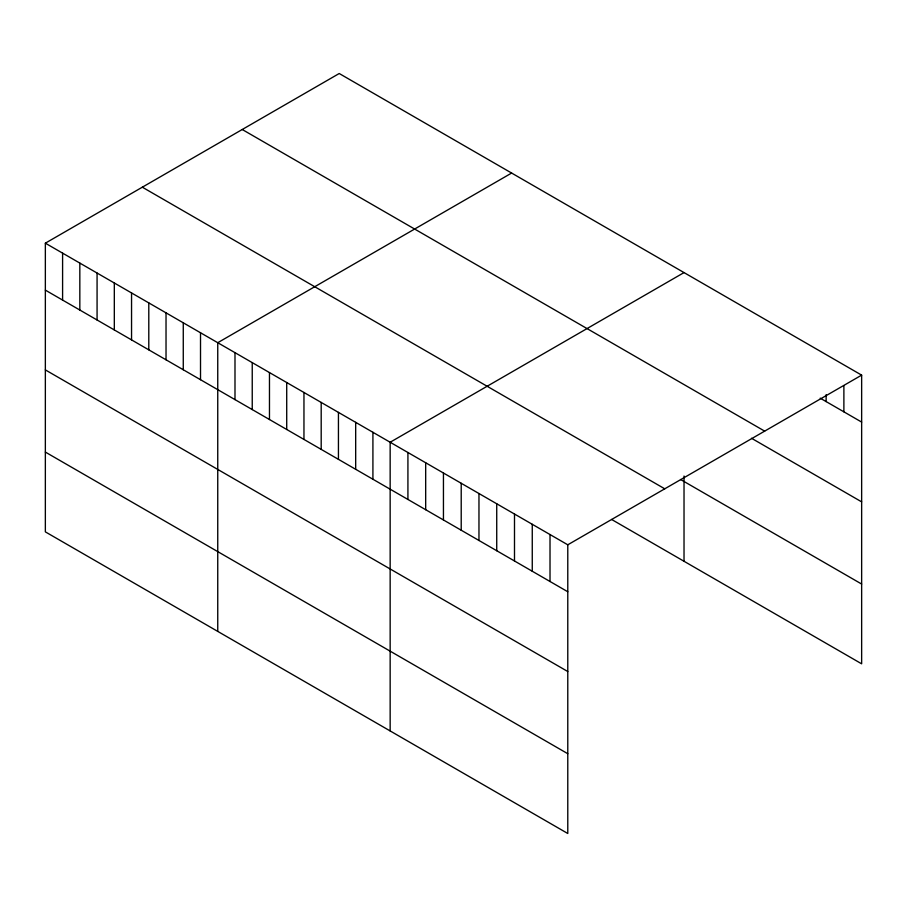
<?xml version="1.0" encoding="UTF-8"?>
<svg xmlns="http://www.w3.org/2000/svg" width="907" height="907" viewBox="0 0 907 907"><rect width="100%" height="100%" fill="white"/><g stroke="black" fill="none" stroke-linecap="round" stroke-linejoin="round"><path stroke-width="1.36" d="M45.35 243.178L567.782 544.801L567.782 833.488L45.35 531.865L45.35 243.178L339.218 73.512L861.65 375.135L861.65 663.822L611.613 519.462M511.616 173.056L217.748 342.71L217.748 631.397M684.025 272.588L390.157 442.253L390.157 730.929M567.782 544.801L861.65 375.135M820.2 398.162L861.65 422.084M242.237 129.508L764.669 431.131M751.518 438.274L861.65 501.854M680.579 479.508L861.65 584.051M142.331 187.193L664.763 488.816M45.35 290.127L567.782 591.749M45.35 369.897L567.782 671.52M45.35 452.083L567.782 753.717M843.884 385.6L843.884 411.835M826.13 394.67L826.13 401.574M684.025 476.016L684.025 561.274M550.016 534.54L550.016 581.489M532.262 524.291L532.262 571.24M514.496 514.031L514.496 560.98M496.73 503.782L496.73 550.73M478.964 493.521L478.964 540.47M461.21 483.272L461.21 530.221M443.444 473.012L443.444 519.96M425.678 462.763L425.678 509.711M407.923 452.502L407.923 499.451M372.913 432.299L372.913 479.247M355.68 422.345L355.68 469.293M338.436 412.39L338.436 459.339M321.191 402.436L321.191 449.384M303.958 392.482L303.958 439.43M286.714 382.527L286.714 429.476M269.47 372.573L269.47 419.522M252.237 362.619L252.237 409.567M234.992 352.664L234.992 399.613M200.515 332.756L200.515 379.704M183.271 322.801L183.271 369.75M166.026 312.847L166.026 359.796M148.793 302.904L148.793 349.841M131.549 292.95L131.549 339.887M114.316 282.995L114.316 329.933M97.072 273.041L97.072 319.99M79.827 263.087L79.827 310.035M62.594 253.132L62.594 300.081"/></g></svg>
